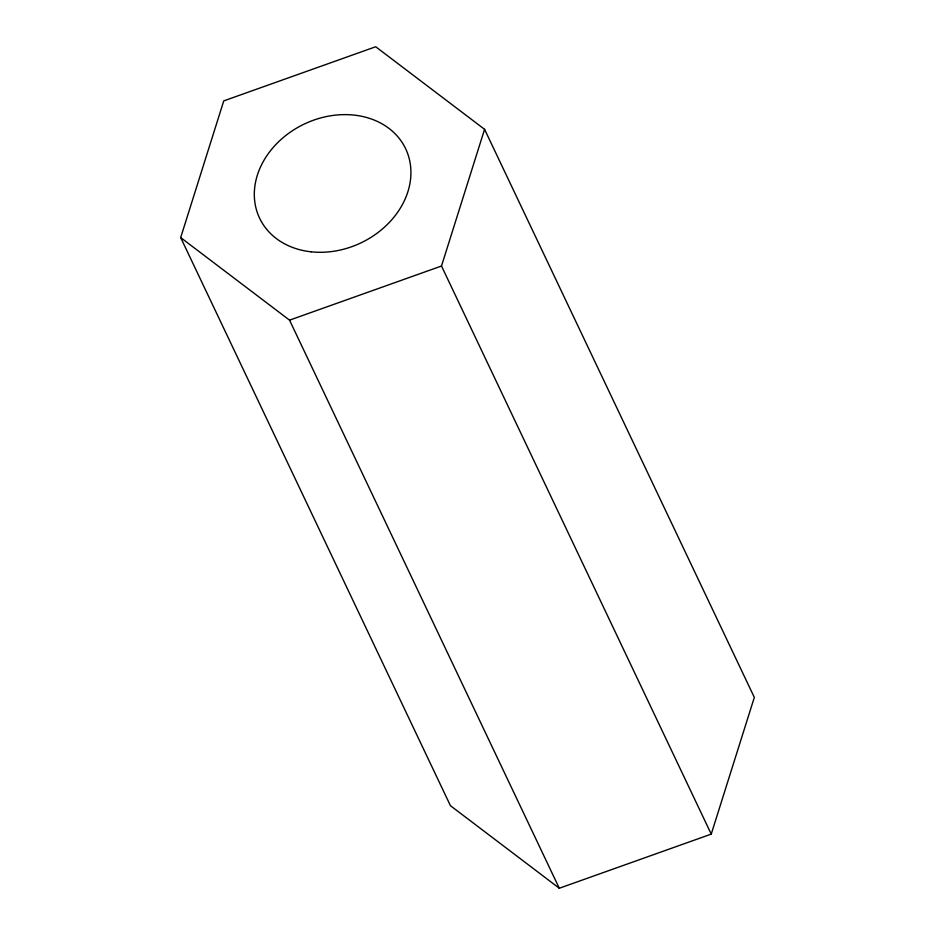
<?xml version="1.0" encoding="UTF-8"?>
<svg xmlns="http://www.w3.org/2000/svg" width="935" height="935" viewBox="0 0 935 935"><rect width="100%" height="100%" fill="white"/><g stroke="black" fill="none" stroke-linecap="round" stroke-linejoin="round"><path stroke-width="1.4" d="M180.677 237.595L223.757 100.886L375.706 46.75L484.575 129.322L754.323 697.405L711.243 834.113L559.294 888.25L450.425 805.678L180.677 237.595L289.546 320.156L559.294 888.25M711.243 834.113L441.495 266.019L484.575 129.322M289.546 320.156L441.495 266.019M311.086 251.807A80.866 65.836 -25.4 0 0 408.595 156.39A80.866 65.836 -25.4 0 0 278.186 142.167A80.866 65.836 -25.4 0 0 311.086 251.807"/></g></svg>
